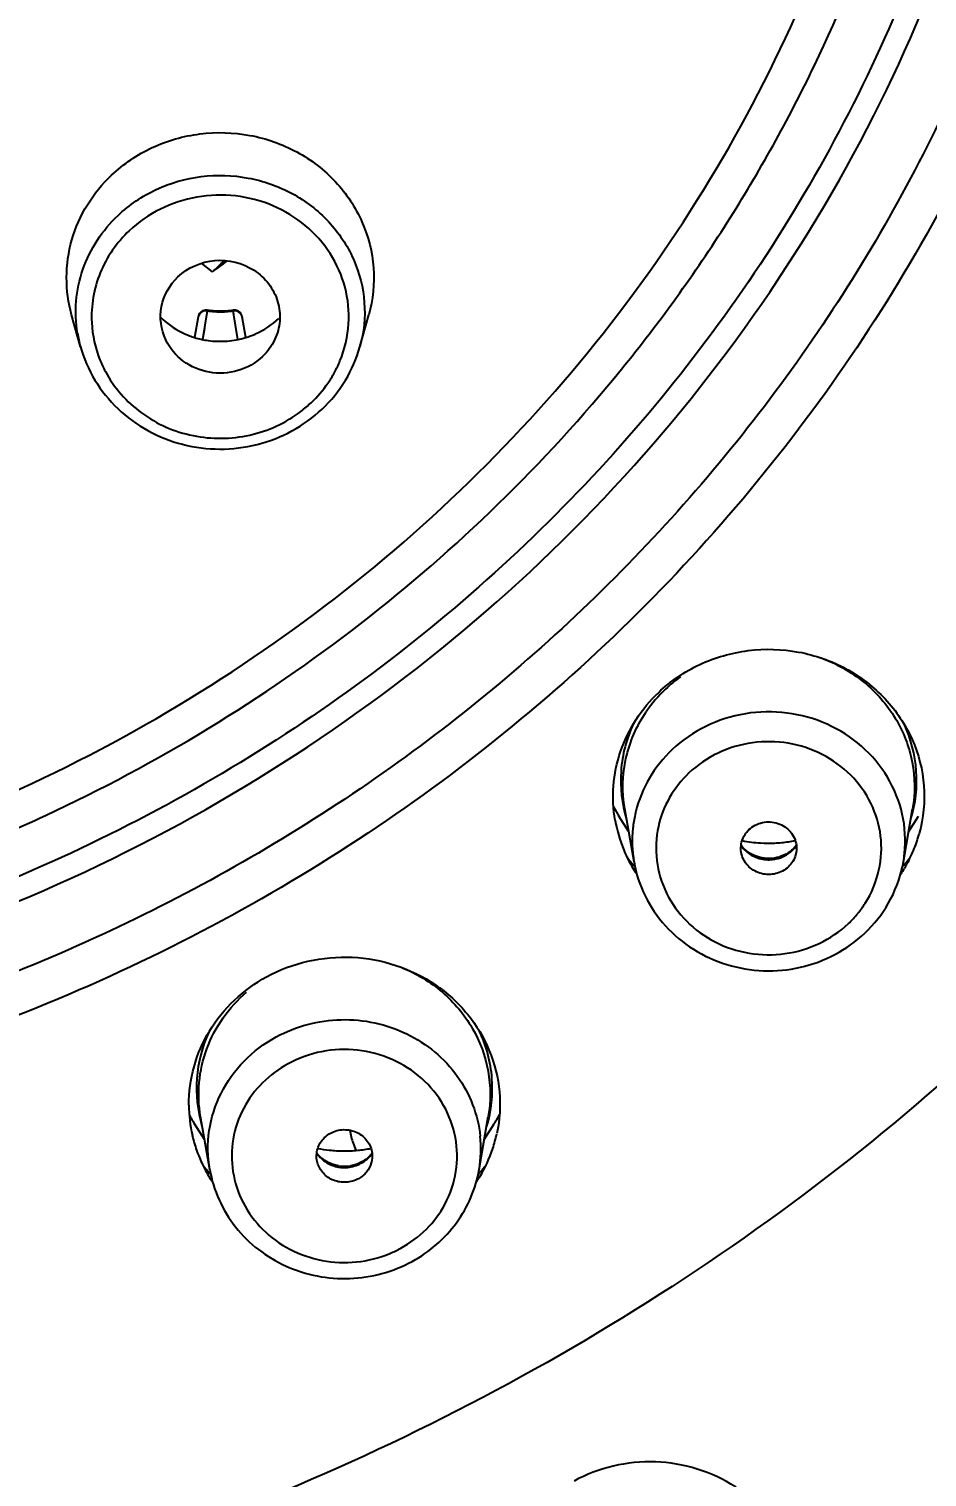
# Model space of a CAD drawing. Header units: millimetres. Extents: x 15137 to 17513, y -10160 to -6800.
# Drawn here: x 16542.12 to 16553.4, y -8288.96 to -8270.75 of the extents above; entities that cross this region are included whole.
import ezdxf

# ---------------------------------------------------------------- set-up
doc = ezdxf.new("R2010")
doc.units = ezdxf.units.MM
doc.styles.add('ARIAL', font='arial.ttf')
doc.dimstyles.get("Standard").update_dxf_attribs({"dimtxt": 15, "dimasz": 15, "dimexe": 0.18, "dimexo": 0.0625, "dimgap": 4, "dimtad": 0, "dimdec": 1, "dimdsep": 46, "dimtxsty": 'ARIAL', "dimcen": 0, "dimclrd": 5, "dimclre": 5, "dimclrt": 5, "dimadec": 0, "dimazin": 0, "dimtfac": 1, "dimtdec": 1, "dimtofl": 0, "dimtmove": 0, "dimatfit": 3, "dimfxl": 1, "dimtolj": 1, "dimtzin": 0, "dimarcsym": 0})

# ---------------------------------------------------------------- blocks, each defined once
blk = doc.blocks.new('*D72')
at = {"color": 5, "lineweight": -2, "transparency": 16777216}
for p, q in [((16473.239, -8277.12), (16473.239, -8173.164)), ((16593.175, -8277.612), (16593.175, -8173.164)), ((16488.239, -8173.344), (16504.502, -8173.344)), ((16578.175, -8173.344), (16561.912, -8173.344))]:
    blk.add_line(p, q, dxfattribs=at)
at = {"color": 5, "transparency": 16777216}
for points in [[(16488.239, -8170.844), (16488.239, -8175.844), (16473.239, -8173.344)], [(16578.175, -8170.844), (16578.175, -8175.844), (16593.175, -8173.344)]]:
    blk.add_solid(points, dxfattribs=at)
at = {"layer": 'Defpoints', "color": 0, "transparency": 16777216}
for p in [(16593.175, -8173.344), (16473.239, -8277.182), (16593.175, -8277.675)]:
    blk.add_point(p, dxfattribs=at)
at = {"color": 5, "transparency": 16777216, "insert": (16533.207, -8173.344), "char_height": 15, "attachment_point": 5, "style": 'ARIAL'}
blk.add_mtext('\\A1;%%C120', dxfattribs=at)

msp = doc.modelspace()

# ---------------------------------------------------------------- linework, layer by layer
at = {"linetype": 'Continuous'}
for p, q in [((16544.423, -8273.807), (16544.286, -8273.698)), ((16542.764, -8274.747), (16542.653, -8274.346)), ((16544.244, -8274.373), (16544.199, -8274.63)), ((16544.357, -8274.296), (16544.3, -8274.656)), ((16544.357, -8274.296), (16544.358, -8274.289)), ((16544.358, -8274.289), (16544.358, -8274.287)), ((16544.741, -8274.657), (16544.684, -8274.296)), ((16544.691, -8274.341), (16544.684, -8274.296)), ((16544.842, -8274.631), (16544.797, -8274.373)), ((16546.277, -8274.747), (16546.388, -8274.346)), ((16544.322, -8274.519), (16544.3, -8274.656)), ((16549.722, -8281.222), (16549.606, -8280.557)), ((16553.108, -8281.222), (16553.223, -8280.557)), ((16549.656, -8280.845), (16549.532, -8280.648)), ((16553.173, -8280.845), (16553.297, -8280.648)), ((16553.095, -8281.289), (16553.108, -8281.222)), ((16544.323, -8284.714), (16544.199, -8284.517)), ((16544.389, -8285.091), (16544.273, -8284.426)), ((16547.775, -8285.091), (16547.89, -8284.426)), ((16547.84, -8284.714), (16547.964, -8284.517))]:
    msp.add_line(p, q, dxfattribs=at)
for points in [[(16544.358, -8274.287), (16544.347, -8274.286), (16544.33, -8274.287), (16544.313, -8274.291), (16544.297, -8274.298), (16544.283, -8274.307), (16544.272, -8274.317), (16544.262, -8274.329), (16544.254, -8274.342), (16544.249, -8274.353), (16544.246, -8274.363), (16544.244, -8274.372)], [(16544.797, -8274.373), (16544.796, -8274.368), (16544.794, -8274.36), (16544.79, -8274.351), (16544.785, -8274.34), (16544.779, -8274.329), (16544.771, -8274.319), (16544.762, -8274.31), (16544.751, -8274.302), (16544.739, -8274.295), (16544.726, -8274.29), (16544.711, -8274.287), (16544.696, -8274.286), (16544.683, -8274.287)]]:
    msp.add_lwpolyline(points, dxfattribs=at)
for centre, radius, start, end in [((16533.662, -8258.879), 18.402, 305.7856, 306.5184), ((16544.52, -8273.124), 1.184, 262.0955, 263.9853), ((16544.521, -8273.098), 1.199, 262.2055, 270.874), ((16544.52, -8273.12), 1.188, 263.9862, 269.3667), ((16544.52, -8273.12), 1.188, 269.3719, 277.8971), ((16544.52, -8273.099), 1.199, 270.8789, 276.1439), ((16544.521, -8273.103), 1.195, 276.1451, 277.7938), ((16544.337, -8274.31), 1.633, 189.3527, 195.5466), ((16544.517, -8273.597), 1.082, 249.3986, 252.9265), ((16544.518, -8273.59), 1.09, 252.9527, 262.1454), ((16544.527, -8273.605), 1.074, 287.0273, 293.8001), ((16544.631, -8274.346), 1.512, 325.2928, 331.29), ((16544.595, -8274.321), 1.555, 313.3999, 325.2783), ((16544.575, -8274.299), 1.585, 307.2673, 313.3736), ((16551.37, -8280.377), 1.823, 125.7781, 129.5601), ((16551.33, -8280.332), 1.763, 133.402, 145.5883), ((16551.351, -8280.354), 1.793, 129.5584, 133.3888), ((16551.26, -8279.559), 2.042, 208.4854, 212.2009), ((16551.236, -8280.395), 1.777, 189.9759, 202.4437), ((16551.234, -8280.959), 1.535, 167.6224, 174.0939), ((16551.238, -8280.96), 1.539, 166.1657, 167.6102), ((16551.245, -8280.96), 1.546, 174.102, 189.7707), ((16551.59, -8280.393), 1.782, 338.2225, 344.6114), ((16551.264, -8280.383), 1.808, 202.4539, 212.2824), ((16551.395, -8280.79), 0.4, 215.0536, 227.8075), ((16551.414, -8279.211), 1.777, 259.1953, 266.7567), ((16551.415, -8279.193), 1.795, 266.7523, 272.4157), ((16551.415, -8279.205), 1.783, 272.4121, 278.073), ((16551.417, -8279.218), 1.77, 278.0821, 280.8029), ((16551.434, -8280.789), 0.401, 313.3826, 324.933), ((16551.457, -8280.788), 0.38, 313.3536, 323.333), ((16551.579, -8280.389), 1.794, 331.3747, 338.2198), ((16551.308, -8279.842), 2.134, 218.3322, 222.4115), ((16551.415, -8280.755), 0.441, 274.3667, 281.9919), ((16551.516, -8279.838), 2.141, 317.4214, 318.9745), ((16551.591, -8280.96), 1.539, 350.2015, 354.0897), ((16551.563, -8280.38), 1.811, 329.312, 331.3717), ((16551.517, -8279.839), 2.139, 318.9746, 319.4457), ((16551.519, -8279.841), 2.136, 319.4452, 321.6847), ((16551.287, -8280.368), 1.835, 212.2781, 213.5738), ((16551.536, -8280.364), 1.843, 326.3148, 327.6687), ((16551.547, -8280.371), 1.83, 327.6683, 329.3128), ((16551.477, -8281.005), 1.368, 313.3926, 320.8352), ((16545.886, -8284.269), 1.76, 180.3835, 192.9334), ((16545.928, -8283.428), 2.043, 208.4596, 210.3784), ((16545.933, -8283.424), 2.05, 210.3783, 212.1982), ((16546.231, -8283.424), 2.049, 327.7422, 328.9579), ((16546.243, -8283.431), 2.035, 328.9565, 331.522), ((16545.894, -8284.266), 1.769, 192.9677, 199.2223), ((16547.046, -8284.468), 0.904, 188.2619, 198.8339), ((16546.255, -8284.829), 1.542, 350.1999, 5.918), ((16546.26, -8284.264), 1.778, 341.497, 347.7825), ((16545.922, -8284.256), 1.798, 199.2228, 205.4757), ((16546.061, -8284.659), 0.4, 214.9372, 220.7697), ((16546.081, -8283.08), 1.777, 259.1673, 263.8863), ((16546.082, -8283.075), 1.782, 263.8962, 269.6054), ((16546.082, -8283.068), 1.789, 269.6028, 275.3801), ((16547.056, -8284.464), 0.915, 198.8416, 204.9193), ((16546.083, -8283.084), 1.773, 275.3782, 280.8353), ((16546.238, -8284.255), 1.802, 329.0165, 341.4562), ((16545.935, -8284.25), 1.813, 205.477, 212.2463), ((16545.971, -8283.714), 2.129, 218.2362, 220.1903), ((16545.982, -8283.706), 2.143, 220.1906, 222.4695), ((16546.082, -8284.582), 0.468, 260.5213, 279.2404), ((16546.082, -8284.624), 0.442, 260.1844, 275.44), ((16546.097, -8284.625), 0.423, 298.628, 303.1315), ((16546.197, -8283.719), 2.123, 317.5339, 319.8062), ((16546.201, -8283.722), 2.117, 319.8064, 321.6668), ((16545.945, -8284.244), 1.824, 212.2476, 213.5122), ((16546.207, -8284.237), 1.837, 326.5388, 327.7528), ((16546.213, -8284.24), 1.831, 327.7528, 329.0226), ((16546.098, -8284.813), 1.444, 292.5293, 298.609)]:
    msp.add_arc(centre, radius, start, end, dxfattribs=at)
msp.add_ellipse((16533.207, -8259.133), major_axis=(8.796, 18.795), ratio=0.865946, start_param=-1.994743, end_param=-1.984666, dxfattribs=at)
for points, knots in [([(16564.381, -8314.305), (16567.838, -8312.393), (16574.372, -8307.927), (16582.642, -8299.515), (16589.031, -8289.732), (16593.285, -8278.952), (16595.236, -8267.588), (16594.805, -8256.082), (16592.012, -8244.879), (16586.965, -8234.412), (16579.866, -8225.082), (16570.989, -8217.243), (16560.678, -8211.19), (16549.326, -8207.149), (16537.365, -8205.269), (16525.245, -8205.622), (16513.431, -8208.191), (16506.013, -8211.338), (16502.506, -8213.238)], [0, 0, 0, 0, 0.063059, 0.125441, 0.187164, 0.248341, 0.309174, 0.36992, 0.430848, 0.492201, 0.554154, 0.616784, 0.680067, 0.743881, 0.808029, 0.872266, 0.936332, 1, 1, 1, 1]), ([(16551.235, -8240.512), (16552.92, -8241.71), (16556.032, -8244.448), (16559.697, -8249.421), (16562.174, -8255.02), (16563.345, -8260.991), (16563.154, -8267.063), (16561.611, -8272.957), (16558.791, -8278.405), (16556.155, -8281.563), (16554.684, -8282.989)], [0, 0, 0, 0, 0.127336, 0.253182, 0.377746, 0.501471, 0.62496, 0.748863, 0.873748, 1, 1, 1, 1]), ([(16533.207, -8306.35), (16536.696, -8306.35), (16543.679, -8305.58), (16553.585, -8302.17), (16562.405, -8296.685), (16569.655, -8289.411), (16574.936, -8280.74), (16577.454, -8272.713), (16578.242, -8266.121), (16578.221, -8261.145), (16577.588, -8256.206), (16576.764, -8252.986), (16576.255, -8251.407)], [0, 0, 0, 0, 0.12887, 0.257027, 0.3839, 0.509181, 0.632895, 0.755413, 0.816531, 0.877603, 0.938728, 1, 1, 1, 1]), ([(16533.207, -8282.22), (16534.936, -8282.22), (16538.398, -8281.797), (16543.245, -8279.93), (16547.437, -8276.95), (16550.689, -8273.048), (16552.78, -8268.481), (16553.562, -8263.552), (16552.981, -8258.602), (16551.714, -8255.518), (16550.892, -8254.089)], [0, 0, 0, 0, 0.129111, 0.257343, 0.384053, 0.508966, 0.632277, 0.754615, 0.876882, 1, 1, 1, 1]), ([(16533.207, -8282.649), (16534.776, -8282.649), (16537.139, -8282.393), (16540.161, -8281.552), (16543.053, -8280.396), (16546.376, -8278.38), (16549.147, -8275.684), (16550.927, -8273.215), (16552.39, -8270.586), (16553.612, -8267.018), (16554.011, -8262.53), (16553.548, -8259.559), (16553.146, -8258.128)], [0, 0, 0, 0, 0.128837, 0.193124, 0.257166, 0.384069, 0.509418, 0.571603, 0.633429, 0.756005, 0.877952, 1, 1, 1, 1]), ([(16592.877, -8258.044), (16593.301, -8261.903), (16593.307, -8269.751), (16590.769, -8281.254), (16586.629, -8290.213), (16582.229, -8296.769), (16577.115, -8302.896), (16569.509, -8309.563), (16560.675, -8314.589), (16553.077, -8317.527), (16545.176, -8319.722), (16539.022, -8320.489), (16534.921, -8320.6)], [0, 0, 0, 0, 0.12171, 0.243718, 0.366572, 0.428535, 0.49084, 0.616364, 0.743251, 0.807206, 0.871376, 1, 1, 1, 1]), ([(16592.597, -8258.149), (16593, -8261.928), (16592.995, -8269.607), (16590.535, -8280.868), (16586.534, -8289.657), (16582.281, -8296.106), (16577.336, -8302.147), (16569.977, -8308.756), (16561.413, -8313.8), (16554.031, -8316.802), (16546.343, -8319.093), (16540.341, -8319.969), (16536.331, -8320.168)], [0, 0, 0, 0, 0.121758, 0.24381, 0.366687, 0.428646, 0.490941, 0.616431, 0.743275, 0.80721, 0.871365, 1, 1, 1, 1]), ([(16535.908, -8319.679), (16539.895, -8319.506), (16547.835, -8318.393), (16559.146, -8314.484), (16569.4, -8308.492), (16578.169, -8300.658), (16585.09, -8291.302), (16589.868, -8280.804), (16592.302, -8269.607), (16592.289, -8261.975), (16591.878, -8258.22)], [0, 0, 0, 0, 0.128662, 0.256656, 0.383555, 0.509093, 0.633223, 0.756131, 0.878211, 1, 1, 1, 1]), ([(16535.921, -8319.881), (16539.924, -8319.707), (16547.896, -8318.591), (16559.252, -8314.669), (16569.551, -8308.657), (16578.363, -8300.796), (16585.321, -8291.405), (16590.133, -8280.866), (16592.593, -8269.622), (16592.593, -8261.955), (16592.186, -8258.183)], [0, 0, 0, 0, 0.128621, 0.256581, 0.383459, 0.508993, 0.633134, 0.756067, 0.878179, 1, 1, 1, 1]), ([(16552.82, -8271.675), (16553.658, -8269.978), (16554.854, -8266.334), (16554.941, -8262.498), (16554.71, -8260.63)], [0, 0, 0, 0, 0.501271, 1, 1, 1, 1]), ([(16554.521, -8261.832), (16554.605, -8263.198), (16554.477, -8265.96), (16553.403, -8269.973), (16551.492, -8273.696), (16548.827, -8276.972), (16545.519, -8279.669), (16541.705, -8281.677), (16537.546, -8282.914), (16534.653, -8283.193), (16533.207, -8283.193)], [0, 0, 0, 0, 0.121612, 0.243642, 0.366602, 0.490844, 0.616501, 0.743479, 0.87146, 1, 1, 1, 1]), ([(16556.047, -8262.131), (16556.123, -8263.586), (16555.959, -8266.527), (16554.781, -8270.791), (16552.719, -8274.742), (16549.861, -8278.217), (16546.326, -8281.075), (16542.259, -8283.201), (16537.828, -8284.512), (16534.747, -8284.807), (16533.207, -8284.807)], [0, 0, 0, 0, 0.121599, 0.243635, 0.366611, 0.490869, 0.616534, 0.743508, 0.871478, 1, 1, 1, 1]), ([(16544.92, -8263.185), (16544.92, -8263.909), (16544.768, -8265.365), (16544.094, -8267.458), (16543.002, -8269.387), (16541.534, -8271.075), (16539.746, -8272.458), (16537.031, -8273.829), (16533.207, -8274.547), (16529.382, -8273.829), (16526.668, -8272.458), (16524.88, -8271.075), (16523.412, -8269.387), (16522.319, -8267.458), (16521.646, -8265.365), (16521.494, -8263.909), (16521.494, -8263.185)], [0, 0, 0, 0, 0.060838, 0.121951, 0.183551, 0.24579, 0.308712, 0.37226, 0.499999, 0.627738, 0.691284, 0.754206, 0.816446, 0.878047, 0.939161, 1, 1, 1, 1]), ([(16555.053, -8267.682), (16554.781, -8268.849), (16554.026, -8271.148), (16552.3, -8274.352), (16550.028, -8277.235), (16547.276, -8279.713), (16544.124, -8281.716), (16540.662, -8283.188), (16536.989, -8284.089), (16534.467, -8284.29), (16533.207, -8284.29)], [0, 0, 0, 0, 0.121574, 0.243983, 0.367457, 0.4921, 0.617882, 0.744647, 0.872135, 1, 1, 1, 1]), ([(16533.207, -8283.477), (16535.243, -8283.477), (16539.32, -8282.931), (16544.95, -8280.529), (16549.659, -8276.734), (16551.95, -8273.433), (16552.82, -8271.675)], [0, 0, 0, 0, 0.254233, 0.506418, 0.755137, 1, 1, 1, 1]), ([(16543.155, -8272.591), (16543.304, -8272.45), (16543.654, -8272.213), (16544.263, -8272.04), (16544.899, -8272.058), (16545.495, -8272.268), (16545.991, -8272.648), (16546.333, -8273.161), (16546.482, -8273.752), (16546.441, -8274.156), (16546.388, -8274.347)], [0, 0, 0, 0, 0.125814, 0.253361, 0.381472, 0.508753, 0.634134, 0.757282, 0.878804, 1, 1, 1, 1]), ([(16542.653, -8274.347), (16542.569, -8274.044), (16542.569, -8273.375), (16542.923, -8272.81), (16543.155, -8272.591)], [0, 0, 0, 0, 0.496276, 1, 1, 1, 1]), ([(16543.236, -8273.097), (16543.377, -8272.964), (16543.706, -8272.742), (16544.278, -8272.578), (16544.876, -8272.596), (16545.437, -8272.793), (16545.903, -8273.15), (16546.224, -8273.633), (16546.365, -8274.188), (16546.327, -8274.568), (16546.277, -8274.747)], [0, 0, 0, 0, 0.125802, 0.253345, 0.381459, 0.508747, 0.634128, 0.757279, 0.878807, 1, 1, 1, 1]), ([(16546.134, -8274.458), (16546.144, -8274.305), (16546.113, -8273.993), (16545.921, -8273.562), (16545.604, -8273.204), (16545.189, -8272.953), (16544.716, -8272.829), (16544.225, -8272.844), (16543.76, -8272.995), (16543.493, -8273.18), (16543.377, -8273.289)], [0, 0, 0, 0, 0.12091, 0.242811, 0.366572, 0.492378, 0.619705, 0.747504, 0.874598, 1, 1, 1, 1]), ([(16542.726, -8274.575), (16542.683, -8274.312), (16542.73, -8273.751), (16543.04, -8273.283), (16543.236, -8273.097)], [0, 0, 0, 0, 0.496066, 1, 1, 1, 1]), ([(16543.377, -8273.289), (16543.221, -8273.437), (16542.969, -8273.798), (16542.895, -8274.233), (16542.906, -8274.444)], [0, 0, 0, 0, 0.503985, 1, 1, 1, 1]), ([(16543.99, -8273.869), (16544.113, -8273.753), (16544.449, -8273.605), (16544.89, -8273.715), (16545.141, -8273.948), (16545.257, -8274.174), (16545.284, -8274.424), (16545.24, -8274.586), (16545.205, -8274.66)], [0, 0, 0, 0, 0.252142, 0.505791, 0.631593, 0.75511, 0.87734, 1, 1, 1, 1]), ([(16543.836, -8274.66), (16543.776, -8274.533), (16543.735, -8274.23), (16543.887, -8273.967), (16543.99, -8273.869)], [0, 0, 0, 0, 0.496938, 1, 1, 1, 1]), ([(16544.357, -8274.296), (16544.333, -8274.293), (16544.28, -8274.303), (16544.25, -8274.349), (16544.245, -8274.372)], [0, 0, 0, 0, 0.50242, 1, 1, 1, 1]), ([(16544.683, -8274.287), (16544.683, -8274.288), (16544.683, -8274.291), (16544.683, -8274.294), (16544.684, -8274.296)], [0, 0, 0, 0, 0.265591, 1, 1, 1, 1]), ([(16544.796, -8274.373), (16544.791, -8274.349), (16544.762, -8274.303), (16544.708, -8274.293), (16544.684, -8274.296)], [0, 0, 0, 0, 0.497459, 1, 1, 1, 1]), ([(16542.906, -8274.444), (16542.914, -8274.603), (16542.961, -8274.817), (16543.052, -8275.011), (16543.077, -8275.059)], [0, 0, 0, 0, 0.747987, 1, 1, 1, 1]), ([(16543.77, -8274.377), (16543.847, -8274.453), (16543.968, -8274.539), (16544.102, -8274.597), (16544.136, -8274.61)], [0, 0, 0, 0, 0.747356, 1, 1, 1, 1]), ([(16545.957, -8275.073), (16545.982, -8275.025), (16546.075, -8274.832), (16546.125, -8274.618), (16546.134, -8274.458)], [0, 0, 0, 0, 0.252176, 1, 1, 1, 1]), ([(16545.051, -8274.872), (16544.965, -8274.953), (16544.749, -8275.075), (16544.381, -8275.095), (16544.043, -8274.953), (16543.885, -8274.765), (16543.836, -8274.66)], [0, 0, 0, 0, 0.250061, 0.503557, 0.754879, 1, 1, 1, 1]), ([(16542.764, -8274.747), (16542.845, -8275.039), (16543.182, -8275.592), (16544.031, -8276.051), (16545, -8276.056), (16545.576, -8275.744), (16545.801, -8275.531)], [0, 0, 0, 0, 0.245202, 0.495862, 0.749272, 1, 1, 1, 1]), ([(16545.801, -8275.531), (16545.914, -8275.425), (16546.111, -8275.182), (16546.236, -8274.895), (16546.277, -8274.747)], [0, 0, 0, 0, 0.502511, 1, 1, 1, 1]), ([(16543.077, -8275.059), (16543.186, -8275.262), (16543.506, -8275.626), (16544.171, -8275.914), (16544.901, -8275.909), (16545.347, -8275.703), (16545.535, -8275.56)], [0, 0, 0, 0, 0.245138, 0.495991, 0.749229, 1, 1, 1, 1]), ([(16550.032, -8279.093), (16550.183, -8278.95), (16550.537, -8278.711), (16551.153, -8278.535), (16551.796, -8278.553), (16552.399, -8278.765), (16552.901, -8279.149), (16553.248, -8279.667), (16553.401, -8280.264), (16553.361, -8280.673), (16553.308, -8280.866)], [0, 0, 0, 0, 0.125809, 0.25335, 0.381458, 0.508741, 0.634128, 0.757285, 0.878811, 1, 1, 1, 1]), ([(16552.076, -8278.66), (16552.268, -8278.731), (16552.628, -8278.933), (16553.034, -8279.395), (16553.253, -8279.96), (16553.257, -8280.364), (16553.223, -8280.557)], [0, 0, 0, 0, 0.255967, 0.507301, 0.754499, 1, 1, 1, 1]), ([(16549.485, -8280.703), (16549.435, -8280.417), (16549.482, -8279.806), (16549.818, -8279.295), (16550.032, -8279.093)], [0, 0, 0, 0, 0.496044, 1, 1, 1, 1]), ([(16549.606, -8280.557), (16549.57, -8280.348), (16549.58, -8279.912), (16549.755, -8279.512), (16549.876, -8279.336)], [0, 0, 0, 0, 0.497768, 1, 1, 1, 1]), ([(16553.122, -8281.118), (16553.139, -8280.954), (16553.12, -8280.616), (16552.929, -8280.144), (16552.597, -8279.749), (16552.156, -8279.468), (16551.648, -8279.327), (16551.118, -8279.336), (16550.616, -8279.495), (16550.326, -8279.695), (16550.202, -8279.812)], [0, 0, 0, 0, 0.121031, 0.242804, 0.366436, 0.492156, 0.619477, 0.74734, 0.874524, 1, 1, 1, 1]), ([(16549.714, -8279.488), (16549.627, -8279.673), (16549.52, -8280.078), (16549.569, -8280.494), (16549.628, -8280.689)], [0, 0, 0, 0, 0.500635, 1, 1, 1, 1]), ([(16553.203, -8280.683), (16553.262, -8280.489), (16553.308, -8280.075), (16553.202, -8279.673), (16553.116, -8279.489)], [0, 0, 0, 0, 0.499273, 1, 1, 1, 1]), ([(16550.202, -8279.812), (16550.09, -8279.918), (16549.897, -8280.159), (16549.78, -8280.445), (16549.744, -8280.592)], [0, 0, 0, 0, 0.503337, 1, 1, 1, 1]), ([(16552.801, -8281.324), (16552.832, -8281.185), (16552.846, -8280.894), (16552.72, -8280.474), (16552.46, -8280.115), (16552.096, -8279.852), (16551.664, -8279.71), (16551.207, -8279.704), (16550.772, -8279.833), (16550.521, -8280.003), (16550.413, -8280.105)], [0, 0, 0, 0, 0.121091, 0.242695, 0.366003, 0.491503, 0.618813, 0.746857, 0.874293, 1, 1, 1, 1]), ([(16550.413, -8280.105), (16550.318, -8280.196), (16550.152, -8280.404), (16550.056, -8280.652), (16550.028, -8280.779)], [0, 0, 0, 0, 0.50345, 1, 1, 1, 1]), ([(16551.167, -8280.818), (16551.214, -8280.774), (16551.334, -8280.711), (16551.535, -8280.723), (16551.701, -8280.832), (16551.755, -8280.954), (16551.763, -8281.015)], [0, 0, 0, 0, 0.251849, 0.506596, 0.756909, 1, 1, 1, 1]), ([(16550.028, -8280.779), (16549.998, -8280.918), (16549.984, -8281.21), (16550.11, -8281.629), (16550.369, -8281.989), (16550.733, -8282.252), (16551.165, -8282.393), (16551.622, -8282.4), (16552.058, -8282.271), (16552.309, -8282.1), (16552.416, -8281.999)], [0, 0, 0, 0, 0.121091, 0.242695, 0.366003, 0.491503, 0.618813, 0.746857, 0.874293, 1, 1, 1, 1]), ([(16551.067, -8281.015), (16551.073, -8280.96), (16551.104, -8280.887), (16551.153, -8280.831), (16551.167, -8280.818)], [0, 0, 0, 0, 0.746095, 1, 1, 1, 1]), ([(16551.183, -8281.119), (16551.171, -8281.112), (16551.128, -8281.083), (16551.09, -8281.046), (16551.067, -8281.015)], [0, 0, 0, 0, 0.2604, 1, 1, 1, 1]), ([(16551.718, -8281.065), (16551.708, -8281.074), (16551.665, -8281.111), (16551.614, -8281.139), (16551.573, -8281.153)], [0, 0, 0, 0, 0.240153, 1, 1, 1, 1]), ([(16549.722, -8281.222), (16549.747, -8281.37), (16549.842, -8281.661), (16550.102, -8282.042), (16550.458, -8282.34), (16550.884, -8282.534), (16551.348, -8282.612), (16551.817, -8282.569), (16552.256, -8282.406), (16552.511, -8282.224), (16552.622, -8282.119)], [0, 0, 0, 0, 0.122359, 0.245715, 0.370276, 0.496015, 0.622498, 0.749062, 0.875096, 1, 1, 1, 1]), ([(16551.662, -8281.286), (16551.619, -8281.327), (16551.508, -8281.387), (16551.321, -8281.386), (16551.157, -8281.298), (16551.092, -8281.192), (16551.076, -8281.136)], [0, 0, 0, 0, 0.251032, 0.505227, 0.756082, 1, 1, 1, 1]), ([(16551.461, -8281.179), (16551.436, -8281.182), (16551.34, -8281.184), (16551.244, -8281.155), (16551.183, -8281.119)], [0, 0, 0, 0, 0.256382, 1, 1, 1, 1]), ([(16552.622, -8282.119), (16552.74, -8282.008), (16552.942, -8281.752), (16553.06, -8281.447), (16553.094, -8281.291)], [0, 0, 0, 0, 0.502231, 1, 1, 1, 1]), ([(16552.537, -8281.869), (16552.569, -8281.829), (16552.688, -8281.665), (16552.769, -8281.472), (16552.801, -8281.324)], [0, 0, 0, 0, 0.252873, 1, 1, 1, 1]), ([(16545.104, -8282.668), (16545.427, -8282.492), (16546.185, -8282.319), (16547.102, -8282.622), (16547.646, -8283.118), (16547.927, -8283.585), (16548.057, -8284.109), (16548.035, -8284.468), (16547.998, -8284.64)], [0, 0, 0, 0, 0.25408, 0.507367, 0.632748, 0.756198, 0.878271, 1, 1, 1, 1]), ([(16546.804, -8282.553), (16546.988, -8282.628), (16547.332, -8282.835), (16547.716, -8283.293), (16547.921, -8283.845), (16547.923, -8284.238), (16547.89, -8284.426)], [0, 0, 0, 0, 0.255795, 0.507023, 0.754298, 1, 1, 1, 1]), ([(16544.126, -8284.281), (16544.124, -8283.959), (16544.31, -8283.293), (16544.814, -8282.827), (16545.104, -8282.668)], [0, 0, 0, 0, 0.493712, 1, 1, 1, 1]), ([(16544.273, -8284.426), (16544.225, -8284.145), (16544.279, -8283.54), (16544.632, -8283.049), (16544.853, -8282.861)], [0, 0, 0, 0, 0.495607, 1, 1, 1, 1]), ([(16554.615, -8283.056), (16553.218, -8284.401), (16550.132, -8286.831), (16545.754, -8289.07), (16542.025, -8290.345), (16539.617, -8290.924), (16537.662, -8291.249), (16536.182, -8291.419), (16534.696, -8291.524), (16533.703, -8291.55), (16533.207, -8291.55)], [0, 0, 0, 0, 0.246768, 0.49603, 0.621565, 0.747475, 0.810549, 0.87367, 0.936833, 1, 1, 1, 1]), ([(16545.224, -8283.424), (16545.471, -8283.289), (16546.04, -8283.139), (16546.889, -8283.322), (16547.554, -8283.867), (16547.761, -8284.402), (16547.789, -8284.67)], [0, 0, 0, 0, 0.253996, 0.508275, 0.757267, 1, 1, 1, 1]), ([(16544.378, -8283.364), (16544.294, -8283.546), (16544.189, -8283.944), (16544.234, -8284.353), (16544.291, -8284.545)], [0, 0, 0, 0, 0.500688, 1, 1, 1, 1]), ([(16544.389, -8285.091), (16544.361, -8284.931), (16544.357, -8284.597), (16544.509, -8284.12), (16544.804, -8283.709), (16545.076, -8283.505), (16545.224, -8283.424)], [0, 0, 0, 0, 0.246388, 0.493964, 0.744882, 1, 1, 1, 1]), ([(16547.871, -8284.548), (16547.929, -8284.354), (16547.975, -8283.94), (16547.867, -8283.537), (16547.78, -8283.353)], [0, 0, 0, 0, 0.499293, 1, 1, 1, 1]), ([(16547.347, -8285.523), (16547.414, -8285.397), (16547.507, -8285.121), (16547.501, -8284.684), (16547.349, -8284.272), (16547.068, -8283.928), (16546.688, -8283.686), (16546.248, -8283.568), (16545.792, -8283.587), (16545.505, -8283.69), (16545.374, -8283.761)], [0, 0, 0, 0, 0.122096, 0.243537, 0.365743, 0.489812, 0.616075, 0.743999, 0.872423, 1, 1, 1, 1]), ([(16545.374, -8283.761), (16545.256, -8283.825), (16545.04, -8283.986), (16544.879, -8284.202), (16544.817, -8284.319)], [0, 0, 0, 0, 0.504011, 1, 1, 1, 1]), ([(16544.817, -8284.319), (16544.752, -8284.44), (16544.662, -8284.703), (16544.659, -8285.12), (16544.789, -8285.519), (16545.041, -8285.86), (16545.388, -8286.113), (16545.799, -8286.254), (16546.235, -8286.273), (16546.519, -8286.202), (16546.652, -8286.147)], [0, 0, 0, 0, 0.122199, 0.243728, 0.365865, 0.489694, 0.615632, 0.743339, 0.871816, 1, 1, 1, 1]), ([(16545.734, -8284.884), (16545.74, -8284.833), (16545.779, -8284.731), (16545.861, -8284.66), (16545.907, -8284.634)], [0, 0, 0, 0, 0.493991, 1, 1, 1, 1]), ([(16545.907, -8284.634), (16545.957, -8284.607), (16546.072, -8284.576), (16546.245, -8284.613), (16546.38, -8284.723), (16546.423, -8284.831), (16546.43, -8284.885)], [0, 0, 0, 0, 0.254058, 0.508294, 0.757275, 1, 1, 1, 1]), ([(16545.759, -8284.92), (16545.805, -8284.974), (16545.89, -8285.031), (16545.982, -8285.055), (16546.007, -8285.059)], [0, 0, 0, 0, 0.745399, 1, 1, 1, 1]), ([(16546.429, -8284.885), (16546.422, -8284.894), (16546.393, -8284.93), (16546.357, -8284.96), (16546.328, -8284.979)], [0, 0, 0, 0, 0.241027, 1, 1, 1, 1]), ([(16544.389, -8285.091), (16544.434, -8285.351), (16544.664, -8285.859), (16545.326, -8286.365), (16546.149, -8286.525), (16546.695, -8286.376), (16546.934, -8286.246)], [0, 0, 0, 0, 0.245282, 0.494697, 0.747494, 1, 1, 1, 1]), ([(16546.257, -8285.208), (16546.21, -8285.233), (16546.104, -8285.263), (16545.943, -8285.238), (16545.81, -8285.148), (16545.757, -8285.054), (16545.743, -8285.005)], [0, 0, 0, 0, 0.253181, 0.507006, 0.756531, 1, 1, 1, 1]), ([(16546.005, -8285.044), (16545.983, -8285.041), (16545.902, -8285.021), (16545.827, -8284.979), (16545.782, -8284.937)], [0, 0, 0, 0, 0.261591, 1, 1, 1, 1]), ([(16546.3, -8284.996), (16546.289, -8285.002), (16546.244, -8285.024), (16546.195, -8285.038), (16546.157, -8285.045)], [0, 0, 0, 0, 0.244146, 1, 1, 1, 1]), ([(16546.42, -8285.005), (16546.408, -8285.048), (16546.366, -8285.129), (16546.296, -8285.186), (16546.257, -8285.208)], [0, 0, 0, 0, 0.494903, 1, 1, 1, 1]), ([(16546.934, -8286.246), (16547.15, -8286.128), (16547.534, -8285.798), (16547.734, -8285.33), (16547.775, -8285.091)], [0, 0, 0, 0, 0.503803, 1, 1, 1, 1]), ([(16546.79, -8286.081), (16546.907, -8286.017), (16547.124, -8285.856), (16547.285, -8285.64), (16547.347, -8285.523)], [0, 0, 0, 0, 0.504011, 1, 1, 1, 1]), ([(16551.867, -8290.865), (16551.885, -8290.694), (16551.872, -8290.343), (16551.709, -8289.843), (16551.414, -8289.404), (16550.875, -8288.944), (16549.996, -8288.669), (16549.275, -8288.84), (16548.968, -8289.007)], [0, 0, 0, 0, 0.123428, 0.247367, 0.372135, 0.49787, 0.749268, 1, 1, 1, 1])]:
    msp.add_open_spline(points, degree=3, knots=knots, dxfattribs=at)
for points in [[(16544.961, -8274.587), (16545.069, -8274.54), (16545.171, -8274.473), (16545.257, -8274.391)], [(16544.37, -8274.669), (16544.526, -8274.691), (16544.691, -8274.678), (16544.842, -8274.632)], [(16545.205, -8274.66), (16545.167, -8274.739), (16545.114, -8274.812), (16545.051, -8274.872)], [(16551.076, -8281.136), (16551.065, -8281.097), (16551.062, -8281.055), (16551.067, -8281.015)], [(16551.126, -8281.086), (16551.168, -8281.125), (16551.22, -8281.155), (16551.275, -8281.173)], [(16551.506, -8281.187), (16551.581, -8281.171), (16551.654, -8281.133), (16551.71, -8281.081)], [(16551.763, -8281.015), (16551.767, -8281.055), (16551.764, -8281.097), (16551.753, -8281.135)], [(16551.275, -8281.173), (16551.33, -8281.192), (16551.39, -8281.199), (16551.448, -8281.195)], [(16551.573, -8281.153), (16551.537, -8281.167), (16551.499, -8281.175), (16551.461, -8281.179)], [(16551.753, -8281.135), (16551.738, -8281.192), (16551.705, -8281.246), (16551.662, -8281.286)], [(16545.743, -8285.005), (16545.732, -8284.966), (16545.729, -8284.924), (16545.734, -8284.884)], [(16545.782, -8284.937), (16545.764, -8284.921), (16545.748, -8284.903), (16545.734, -8284.884)], [(16546.29, -8285.013), (16546.345, -8284.983), (16546.393, -8284.94), (16546.429, -8284.89)], [(16546.43, -8284.885), (16546.434, -8284.925), (16546.431, -8284.967), (16546.42, -8285.005)], [(16546.124, -8285.064), (16546.181, -8285.058), (16546.239, -8285.04), (16546.29, -8285.013)]]:
    msp.add_open_spline(points, degree=3, dxfattribs=at)

# ---------------------------------------------------------------- dimensions: what is measured, and where the dimension line sits
dim = msp.add_linear_dim(base=(16593.175, -8173.344), p1=(16473.239, -8277.182), p2=(16593.175, -8277.675), dimstyle='Standard', override={"dimdec": 0, "dimpost": '%%C<>', "dimtfillclr": 7})
dim.commit()
dim.dimension.update_dxf_attribs({"geometry": '*D72', "text_midpoint": (16533.207, -8173.344)})

doc.saveas('drawing.dxf')
